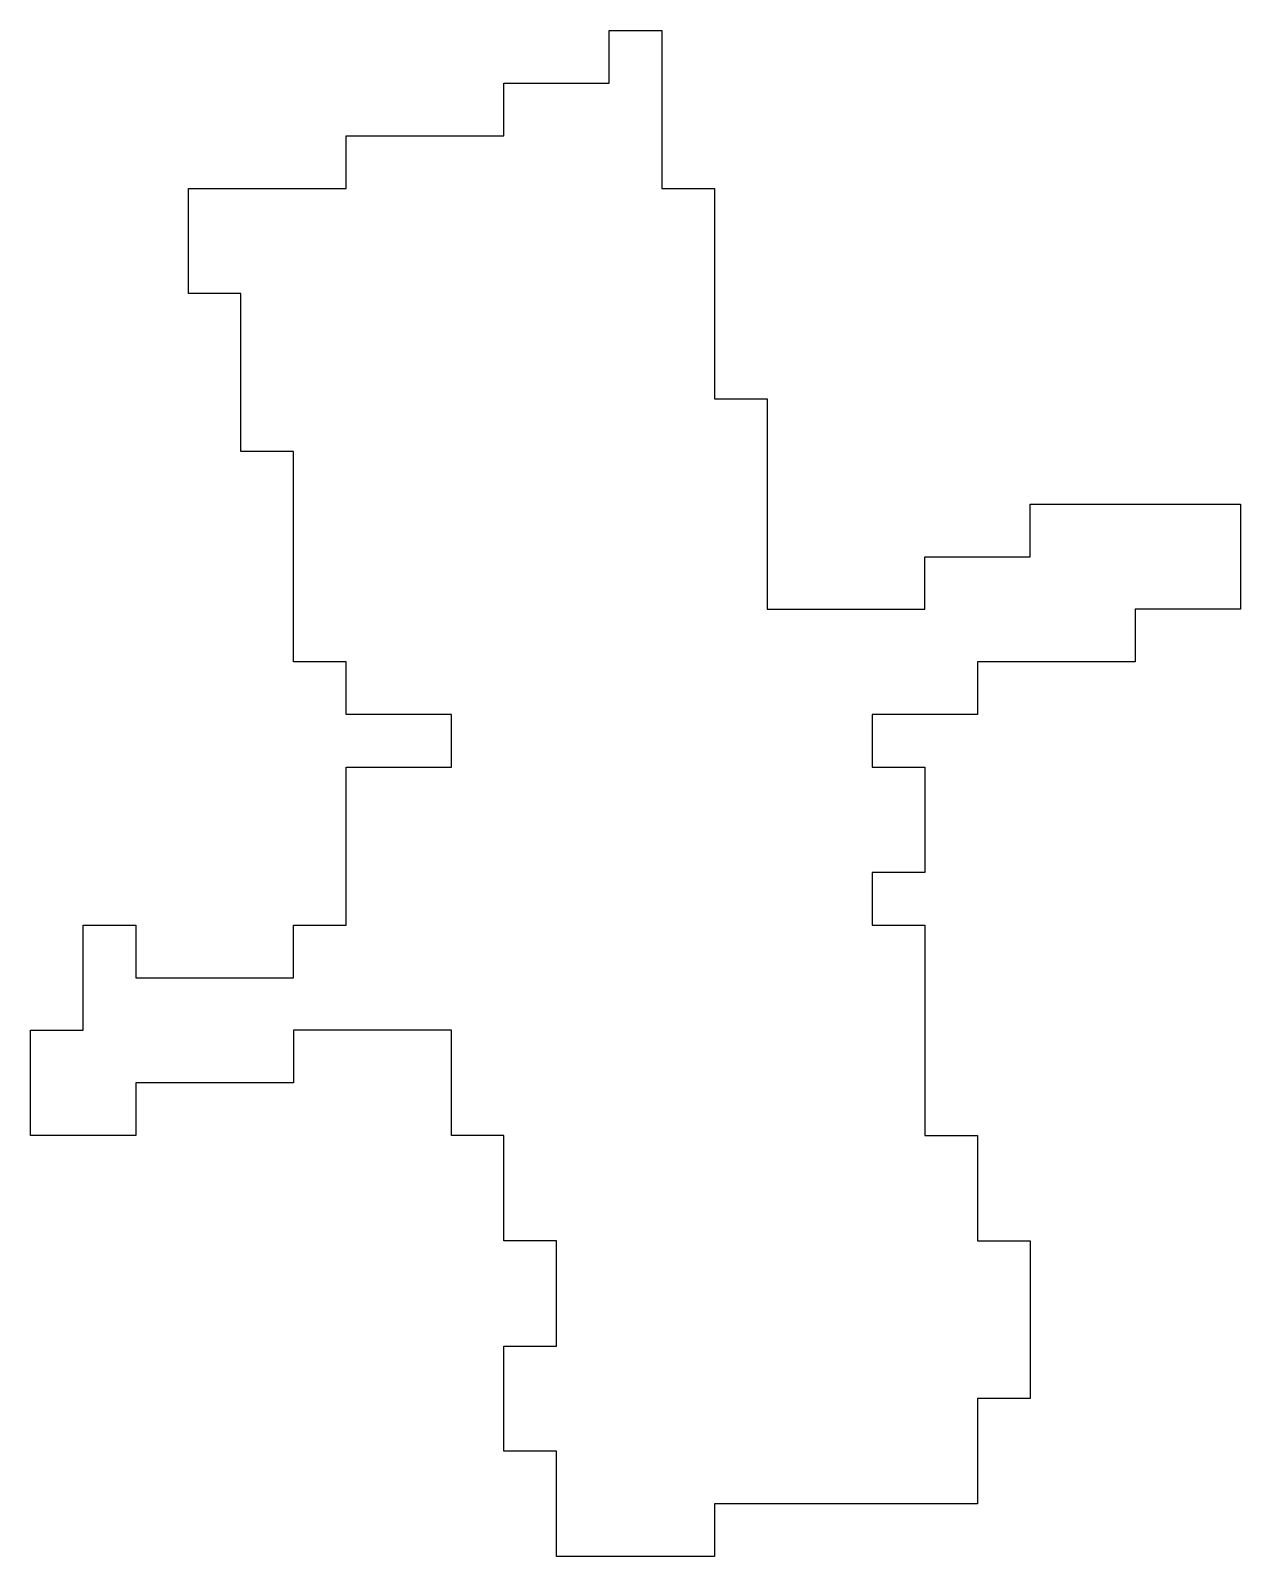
# Model space of a CAD drawing. Extents: x -5.5 to 6, y -7 to 7.5.
import ezdxf

# ---------------------------------------------------------------- set-up
doc = ezdxf.new("R2010")
doc.units = 0

msp = doc.modelspace()

# ---------------------------------------------------------------- linework, layer by layer
at = {"layer": 'SUBSTRATE'}
msp.add_lwpolyline([(-0.5, -7), (-0.5, -6), (-1, -6), (-1, -5), (-0.5, -5), (-0.5, -4), (-1, -4), (-1, -3), (-1.5, -3), (-1.5, -2), (-3, -2), (-3, -2.5), (-4.5, -2.5), (-4.5, -3), (-5.5, -3), (-5.5, -2), (-5, -2), (-5, -1), (-4.5, -1), (-4.5, -1.5), (-3, -1.5), (-3, -1), (-2.5, -1), (-2.5, 0.5), (-1.5, 0.5), (-1.5, 1), (-2.5, 1), (-2.5, 1.5), (-3, 1.5), (-3, 3.5), (-3.5, 3.5), (-3.5, 5), (-4, 5), (-4, 6), (-2.5, 6), (-2.5, 6.5), (-1, 6.5), (-1, 7), (0, 7), (0, 7.5), (0.5, 7.5), (0.5, 6), (1, 6), (1, 4), (1.5, 4), (1.5, 2), (3, 2), (3, 2.5), (4, 2.5), (4, 3), (6, 3), (6, 2), (5, 2), (5, 1.5), (3.5, 1.5), (3.5, 1), (2.5, 1), (2.5, 0.5), (3, 0.5), (3, -0.5), (2.5, -0.5), (2.5, -1), (3, -1), (3, -3), (3.5, -3), (3.5, -4), (4, -4), (4, -5.5), (3.5, -5.5), (3.5, -6.5), (1, -6.5), (1, -7), (-0.5, -7)], close=True, dxfattribs=at)

doc.saveas('drawing.dxf')
